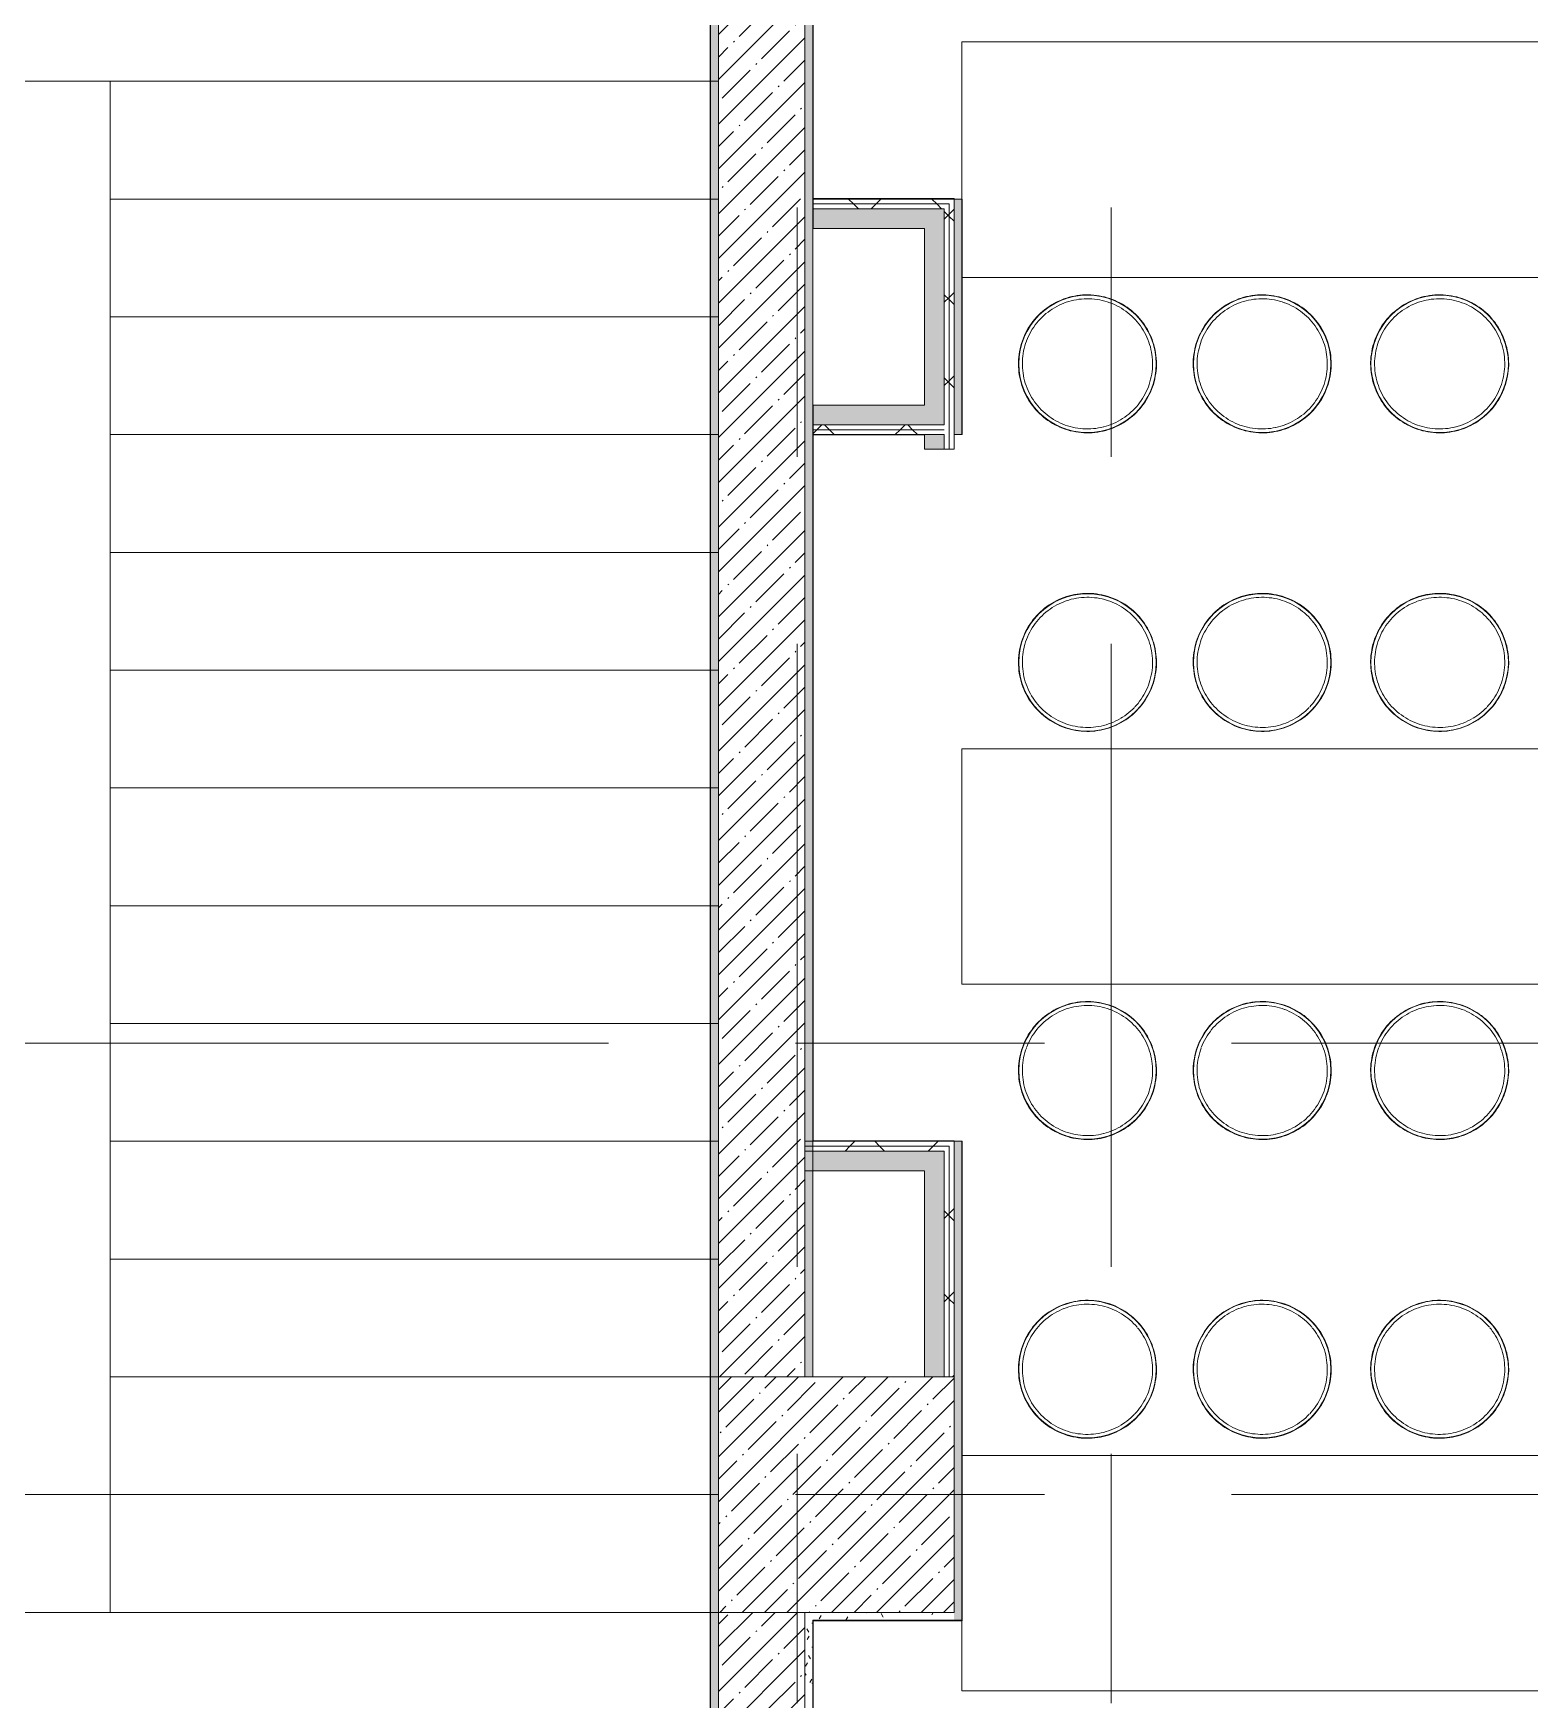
# Model space of a CAD drawing. Header units: millimetres. Extents: x 35881 to 234190, y -8553 to 29063.
# Drawn here: x 40415 to 44226, y 16478 to 20722 of the extents above; entities that cross this region are included whole.
import ezdxf

# ---------------------------------------------------------------- set-up
doc = ezdxf.new("R2010")
doc.units = ezdxf.units.MM
doc.linetypes.add('Осевая', pattern=[3175, 635, -476.25, 1587.5, -476.25])
for name, color, linetype, lineweight in [('A-WALL', 7, 'Continuous', 9), ('I-WALL', 7, 'Continuous', 9), ('S-COLS', 7, 'Continuous', 9), ('S-STRS-MBND', 7, 'Continuous', 9), ('Оси-2', 7, 'Осевая', 9)]:
    doc.layers.add(name, color=color, linetype=linetype, lineweight=lineweight)
for name, color, linetype, lineweight, true_color in [('A-WALL-1', 7, 'Continuous', 9, 0x3c3c3c), ('A-WALL-FNSH-1', 7, 'Continuous', 9, 0x3c3c3c), ('I-FURN-1', 7, 'Continuous', 9, 0xf0f0f0)]:
    doc.layers.add(name, color=color, linetype=linetype, lineweight=lineweight, true_color=true_color)
pattern_1 = [(45, (0, 0), (-57.02463, 57.02463), []), (45, (57.025, 0), (-57.02463, 57.02463), [100.806, -20.161, 3.353, -16.808])]
pattern_2 = [(0, (0, 0), (121.92, 30.48), [10.058, -81.382, 10.058, -81.382, -487.68]), (0, (0, 0), (121.92, 30.48), [-182.88, 10.058, -172.822, 10.058, -81.382, -213.36]), (0, (0, 0), (121.92, 30.48), [-457.2, 10.058, -50.902, 10.058, -142.342]), (120, (45.72, 15.24), (-87.356454, 90.345817), [10.058, -81.382, 10.058, -81.382, -487.68]), (120, (45.72, 15.24), (-87.356454, 90.345817), [-182.88, 10.058, -172.822, 10.058, -81.382, -213.36]), (120, (45.72, 15.24), (-87.356454, 90.345817), [-457.2, 10.058, -50.902, 10.058, -142.342]), (240, (60.96, 76.2), (-34.563546, -120.825817), [10.058, -81.382, 10.058, -81.382, -487.68]), (240, (60.96, 76.2), (-34.563546, -120.825817), [-182.88, 10.058, -172.822, 10.058, -81.382, -213.36]), (240, (60.96, 76.2), (-34.563546, -120.825817), [-457.2, 10.058, -50.902, 10.058, -142.342])]
pattern_3 = [(45, (0, 0), (-106.066, 106.066), []), (135, (0, 0), (-106.066, -106.066), [])]

# ---------------------------------------------------------------- blocks, each defined once
blk = doc.blocks.new('BSC_Колонна _Прямоугольная - 600х600-V19-План размещения напольных электротехнических лючков и розеток 1 этажа в осях 12-23')
at = {"layer": 'S-COLS'}
h = blk.add_hatch(dxfattribs=at)
h.set_pattern_fill('FP_29', color=256, style=0, pattern_type=2)
h.set_pattern_definition([(45, (-42460, -17000), (-57.02463, 57.02463), []), (45, (-42402.975, -17000), (-57.02463, 57.02463), [100.806, -20.161, 3.353, -16.808])])
h.paths.add_polyline_path([(-300, -300), (300, -300), (300, 300), (-300, 300), (-300, 270.1)])
for p, q in [((300, 300), (-300, 300)), ((-300, 300), (-300, -300)), ((300, -300), (300, 300)), ((-300, -300), (300, -300))]:
    blk.add_line(p, q, dxfattribs=at)
blk = doc.blocks.new('Стол базовый прямоугольный - 1_216п-V100-План размещения напольных электротехнических лючков и розеток 1 этажа в осях 12-23')
at = {"layer": 'I-FURN-1'}
for p, q in [((750, 300), (-750, 300)), ((-750, 300), (-750, -300)), ((750, 119.9), (750, 300)), ((-750, -300), (749.8, -300))]:
    blk.add_line(p, q, dxfattribs=at)
blk = doc.blocks.new('Стол базовый прямоугольный - 1_216п-25420479-План размещения напольных электротехнических лючков и розеток 1 этажа в осях 12-23')
at = {"layer": 'I-FURN-1'}
for p, q in [((750, 300), (-750, 300)), ((-750, 300), (-750, -300)), ((750, -300), (750, 300)), ((-750, -300), (750, -300))]:
    blk.add_line(p, q, dxfattribs=at)
blk = doc.blocks.new('Стол базовый прямоугольный - 1_216п-V101-План размещения напольных электротехнических лючков и розеток 1 этажа в осях 12-23')
at = {"layer": 'I-FURN-1'}
for p, q in [((749.8, 300), (-750, 300)), ((-750, 300), (-750, -300)), ((750, -300), (750, 100)), ((-750, -300), (750, -300))]:
    blk.add_line(p, q, dxfattribs=at)
blk = doc.blocks.new('Stool _3_ - Aluminium Stool-25468964-План размещения напольных электротехнических лючков и розеток 1 этажа в осях 12-23')
at = {"layer": 'I-FURN-1'}
blk.add_line((-1.2, 165.8), (3.8, 165.7), dxfattribs=at)
at = {"layer": 'I-FURN-1', "flags": 128}
for points in [[(175.8, 0), (175.7, 7), (175.2, 14), (174.5, 21), (173.6, 28), (172.3, 34.9), (170.8, 41.8), (169, 48.6), (166.9, 55.3), (164.5, 61.9), (161.9, 68.5), (159.1, 74.9), (155.9, 81.2), (152.6, 87.4), (148.9, 93.4), (145.1, 99.3), (141, 105), (136.7, 110.5), (132.2, 115.9), (127.4, 121.1), (122.5, 126.1), (117.3, 130.9), (112, 135.5), (106.5, 139.9), (100.8, 144), (95, 147.9), (89, 151.6), (82.9, 155), (76.6, 158.2), (70.2, 161.2), (63.7, 163.9), (57.1, 166.3), (50.4, 168.4), (43.6, 170.3), (36.8, 171.9), (29.9, 173.2), (22.9, 174.3), (15.9, 175.1), (8.9, 175.6), (1.9, 175.8), (-5.1, 175.7), (-12.2, 175.4), (-19.2, 174.8), (-26.1, 173.8), (-33.1, 172.7), (-39.9, 171.2), (-46.8, 169.5), (-53.5, 167.5), (-60.1, 165.2), (-66.7, 162.6), (-73.2, 159.9), (-79.5, 156.8), (-85.7, 153.5), (-91.8, 149.9), (-97.7, 146.2), (-103.5, 142.1), (-109.1, 137.9), (-114.5, 133.4), (-119.7, 128.7), (-124.8, 123.8), (-129.6, 118.7), (-134.3, 113.5), (-138.7, 108), (-142.9, 102.4), (-146.9, 96.6), (-150.6, 90.6), (-154.1, 84.5), (-157.4, 78.3), (-160.4, 71.9), (-163.2, 65.5), (-165.6, 58.9), (-167.9, 52.2), (-169.8, 45.5), (-171.5, 38.6), (-172.9, 31.7), (-174, 24.8), (-174.9, 17.8), (-175.5, 10.8), (-175.8, 3.8), (-175.8, 0)], [(-162.3, 33.7), (-161, 39.4), (-159.3, 45.8), (-157.4, 52.2), (-155.2, 58.4), (-152.7, 64.6), (-150, 70.6), (-147.1, 76.6), (-143.9, 82.4), (-140.5, 88.1), (-136.8, 93.6), (-133, 99), (-128.9, 104.3), (-124.6, 109.3), (-120.2, 114.2), (-115.5, 118.9), (-110.7, 123.5), (-105.9, 127.5)], [(-105.6, 127.8), (-100.4, 131.9), (-95.1, 135.8), (-89.6, 139.5), (-83.9, 143), (-78.1, 146.2), (-72.2, 149.2), (-66.2, 152), (-60.1, 154.5)], [(-59.6, 154.7), (-53.9, 156.8), (-47.5, 158.8), (-41.1, 160.6), (-34.7, 162.1), (-28.2, 163.4), (-21.6, 164.4), (-15, 165.1), (-8.4, 165.6), (-1.8, 165.8)], [(4.8, 165.7), (11.5, 165.4), (18.1, 164.8), (24.6, 164), (31.2, 162.8), (37.7, 161.5), (44.1, 159.8), (50.5, 157.9), (56.7, 155.8), (62.9, 153.4), (69, 150.8)], [(69.3, 150.6), (75, 147.9), (80.8, 144.8), (86.5, 141.4), (92.1, 137.8), (97.6, 134), (102.9, 130), (108, 125.8), (112.9, 121.4), (117.7, 116.8), (122.3, 112), (126.6, 107)], [(127.5, 106), (130.8, 101.9), (134.8, 96.5), (138.5, 91.1), (142.1, 85.5), (145.4, 79.7), (148.4, 73.8), (151.3, 67.8), (153.9, 61.7), (156.2, 55.5), (158.3, 49.2), (160.2, 42.9), (161.7, 36.4), (163.1, 29.9), (164.1, 23.4), (164.9, 16.8), (165.5, 10.2), (165.8, 3.6), (165.8, 0)], [(-175.8, 0), (-175.7, -7), (-175.2, -14), (-174.5, -21), (-173.6, -28), (-172.3, -34.9), (-170.8, -41.8), (-169, -48.6), (-166.9, -55.3), (-164.5, -61.9), (-161.9, -68.5), (-159.1, -74.9), (-155.9, -81.2), (-152.6, -87.4), (-148.9, -93.4), (-145.1, -99.3), (-141, -105), (-136.7, -110.5), (-132.2, -115.9), (-127.4, -121.1), (-122.5, -126.1), (-117.3, -130.9), (-112, -135.5), (-106.5, -139.9), (-100.8, -144), (-95, -147.9), (-89, -151.6), (-82.9, -155), (-76.6, -158.2), (-70.2, -161.2), (-63.7, -163.9), (-57.1, -166.3), (-50.4, -168.4), (-43.6, -170.3), (-36.8, -171.9), (-29.9, -173.2), (-22.9, -174.3), (-15.9, -175.1), (-8.9, -175.6), (-1.9, -175.8), (5.1, -175.7), (12.2, -175.4), (19.2, -174.8), (26.1, -173.8), (33.1, -172.7), (39.9, -171.2), (46.8, -169.5), (53.5, -167.5), (60.1, -165.2), (66.7, -162.6), (73.2, -159.9), (79.5, -156.8), (85.7, -153.5), (91.8, -149.9), (97.7, -146.2), (103.5, -142.1), (109.1, -137.9), (114.5, -133.4), (119.7, -128.7), (124.8, -123.8), (129.6, -118.7), (134.3, -113.5), (138.7, -108), (142.9, -102.4), (146.9, -96.6), (150.6, -90.6), (154.1, -84.5), (157.4, -78.3), (160.4, -71.9), (163.2, -65.5), (165.6, -58.9), (167.9, -52.2), (169.8, -45.5), (171.5, -38.6), (172.9, -31.7), (174, -24.8), (174.9, -17.8), (175.5, -10.8), (175.8, -3.8), (175.8, 0)], [(-165.8, 0), (-165.7, 6.6), (-165.3, 13.2), (-164.6, 19.8), (-163.7, 26.4), (-162.5, 32.9)], [(-44.1, -159.8), (-50.5, -157.9), (-56.7, -155.8), (-62.9, -153.4), (-69, -150.8), (-75, -147.9), (-80.8, -144.8), (-86.5, -141.4), (-92.1, -137.8), (-97.6, -134), (-102.9, -130), (-108, -125.8), (-112.9, -121.4), (-117.7, -116.8), (-122.3, -112), (-126.6, -107), (-130.8, -101.9), (-134.8, -96.5), (-138.5, -91.1), (-142.1, -85.5), (-145.4, -79.7), (-148.4, -73.8), (-151.3, -67.8), (-153.9, -61.7), (-156.2, -55.5), (-158.3, -49.2), (-160.2, -42.9), (-161.7, -36.4), (-163.1, -29.9), (-164.1, -23.4), (-164.9, -16.8), (-165.5, -10.2), (-165.8, -3.6), (-165.8, 0)], [(165.8, 0), (165.7, -6.6), (165.3, -13.2), (164.6, -19.8), (163.7, -26.4), (162.5, -32.9), (161, -39.4), (159.3, -45.8), (157.4, -52.2), (155.2, -58.4), (152.7, -64.6), (150, -70.6), (147.1, -76.6), (143.9, -82.4), (140.5, -88.1), (136.8, -93.6), (133, -99), (128.9, -104.3), (124.6, -109.3), (121, -113.4)], [(119.9, -114.5), (115.5, -118.9), (110.7, -123.5), (105.6, -127.8), (100.4, -131.9), (95.1, -135.8), (89.6, -139.5), (85, -142.3)], [(83.9, -143), (78.1, -146.2), (72.2, -149.2), (66.2, -152), (60.1, -154.5), (53.9, -156.8), (47.5, -158.8), (41.1, -160.6), (34.7, -162.1), (28.2, -163.4), (21.6, -164.4), (15, -165.1), (8.4, -165.6), (1.8, -165.8), (-4.8, -165.7), (-11.5, -165.4), (-18.1, -164.8), (-24.6, -164), (-31.2, -162.8), (-37.7, -161.5), (-44.1, -159.8)]]:
    blk.add_lwpolyline(points, dxfattribs=at)
at = {"layer": 'I-FURN-1'}
for start, end in [(360, 180), (0, 180), (180, 0), (180, 360)]:
    blk.add_arc((0, 0), 175, start, end, dxfattribs=at)
blk = doc.blocks.new('Stool _3_ - Aluminium Stool-V143-План размещения напольных электротехнических лючков и розеток 1 этажа в осях 12-23')
at = {"layer": 'I-FURN-1'}
blk.add_line((-1.2, 165.8), (3.8, 165.7), dxfattribs=at)
at = {"layer": 'I-FURN-1', "flags": 128}
for points in [[(175.8, 0), (175.7, 7), (175.2, 14), (174.5, 21), (173.6, 28), (172.3, 34.9), (170.8, 41.8), (169, 48.6), (166.9, 55.3), (164.5, 61.9), (161.9, 68.5), (159.1, 74.9), (155.9, 81.2), (152.6, 87.4), (148.9, 93.4), (145.1, 99.3), (141, 105), (136.7, 110.5), (132.2, 115.9), (127.4, 121.1), (122.5, 126.1), (117.3, 130.9), (112, 135.5), (106.5, 139.9), (100.8, 144), (95, 147.9), (89, 151.6), (82.9, 155), (76.6, 158.2), (70.2, 161.2), (63.7, 163.9), (57.1, 166.3), (50.4, 168.4), (43.6, 170.3), (36.8, 171.9), (29.9, 173.2), (22.9, 174.3), (15.9, 175.1), (8.9, 175.6), (1.9, 175.8), (-5.1, 175.7), (-12.2, 175.4), (-19.2, 174.8), (-26.1, 173.8), (-33.1, 172.7), (-39.9, 171.2), (-46.8, 169.5), (-53.5, 167.5), (-60.1, 165.2), (-66.7, 162.6), (-73.2, 159.9), (-79.5, 156.8), (-85.7, 153.5), (-91.8, 149.9), (-97.7, 146.2), (-103.5, 142.1), (-109.1, 137.9), (-114.5, 133.4), (-119.7, 128.7), (-124.8, 123.8), (-129.6, 118.7), (-134.3, 113.5), (-138.7, 108), (-142.9, 102.4), (-146.9, 96.6), (-150.6, 90.6), (-154.1, 84.5), (-157.4, 78.3), (-160.4, 71.9), (-163.2, 65.5), (-165.6, 58.9), (-167.9, 52.2), (-169.8, 45.5), (-171.5, 38.6), (-172.9, 31.7), (-174, 24.8), (-174.9, 17.8), (-175.5, 10.8), (-175.8, 3.8), (-175.8, 0)], [(-162.3, 33.7), (-161, 39.4), (-159.3, 45.8), (-157.4, 52.2), (-155.2, 58.4), (-152.7, 64.6), (-150, 70.6), (-147.1, 76.6), (-143.9, 82.4), (-140.5, 88.1), (-136.8, 93.6), (-133, 99), (-128.9, 104.3), (-124.6, 109.3), (-120.2, 114.2), (-115.5, 118.9), (-110.7, 123.5), (-105.9, 127.5)], [(-105.6, 127.8), (-100.4, 131.9), (-95.1, 135.8), (-89.6, 139.5), (-83.9, 143), (-78.1, 146.2), (-72.2, 149.2), (-66.2, 152), (-60.1, 154.5)], [(-59.6, 154.7), (-53.9, 156.8), (-47.5, 158.8), (-41.1, 160.6), (-34.7, 162.1), (-28.2, 163.4), (-21.6, 164.4), (-15, 165.1), (-8.4, 165.6), (-1.8, 165.8)], [(4.8, 165.7), (11.5, 165.4), (18.1, 164.8), (24.6, 164), (31.2, 162.8), (37.7, 161.5), (44.1, 159.8), (50.5, 157.9), (56.7, 155.8), (62.9, 153.4), (69, 150.8)], [(69.3, 150.6), (75, 147.9), (80.8, 144.8), (86.5, 141.4), (92.1, 137.8), (97.6, 134), (102.9, 130), (108, 125.8), (112.9, 121.4), (117.7, 116.8), (122.3, 112), (126.6, 107)], [(127.5, 106), (130.8, 101.9), (134.8, 96.5), (138.5, 91.1), (142.1, 85.5), (145.4, 79.7), (148.4, 73.8), (151.3, 67.8), (153.9, 61.7), (156.2, 55.5), (158.3, 49.2), (160.2, 42.9), (161.7, 36.4), (163.1, 29.9), (164.1, 23.4), (164.9, 16.8), (165.5, 10.2), (165.8, 3.6), (165.8, 0)], [(-175.8, 0), (-175.7, -7), (-175.2, -14), (-174.5, -21), (-173.6, -28), (-172.3, -34.9), (-170.8, -41.8), (-169, -48.6), (-166.9, -55.3), (-164.5, -61.9), (-161.9, -68.5), (-159.1, -74.9), (-155.9, -81.2), (-152.6, -87.4), (-148.9, -93.4), (-145.1, -99.3), (-141, -105), (-136.7, -110.5), (-132.2, -115.9), (-127.4, -121.1), (-122.5, -126.1), (-117.3, -130.9), (-112, -135.5), (-106.5, -139.9), (-100.8, -144), (-95, -147.9), (-89, -151.6), (-82.9, -155), (-76.6, -158.2), (-70.2, -161.2), (-63.7, -163.9), (-57.1, -166.3), (-50.4, -168.4), (-43.6, -170.3), (-36.8, -171.9), (-29.9, -173.2), (-22.9, -174.3), (-15.9, -175.1), (-8.9, -175.6), (-1.9, -175.8), (5.1, -175.7), (12.2, -175.4), (19.2, -174.8), (26.1, -173.8), (33.1, -172.7), (39.9, -171.2), (46.8, -169.5), (53.5, -167.5), (60.1, -165.2), (66.7, -162.6), (73.2, -159.9), (79.5, -156.8), (85.7, -153.5), (91.8, -149.9), (97.7, -146.2), (103.5, -142.1), (109.1, -137.9), (114.5, -133.4), (119.7, -128.7), (124.8, -123.8), (129.6, -118.7), (134.3, -113.5), (138.7, -108), (142.9, -102.4), (146.9, -96.6), (150.6, -90.6), (154.1, -84.5), (157.4, -78.3), (160.4, -71.9), (163.2, -65.5), (165.6, -58.9), (167.9, -52.2), (169.8, -45.5), (171.5, -38.6), (172.9, -31.7), (174, -24.8), (174.9, -17.8), (175.5, -10.8), (175.8, -3.8), (175.8, 0)], [(-165.8, 0), (-165.7, 6.6), (-165.3, 13.2), (-164.6, 19.8), (-163.7, 26.4), (-162.5, 32.9)], [(-44.1, -159.8), (-50.5, -157.9), (-56.7, -155.8), (-62.9, -153.4), (-69, -150.8), (-75, -147.9), (-80.8, -144.8), (-86.5, -141.4), (-92.1, -137.8), (-97.6, -134), (-102.9, -130), (-108, -125.8), (-112.9, -121.4), (-117.7, -116.8), (-122.3, -112), (-126.6, -107), (-130.8, -101.9), (-134.8, -96.5), (-138.5, -91.1), (-142.1, -85.5), (-145.4, -79.7), (-148.4, -73.8), (-151.3, -67.8), (-153.9, -61.7), (-156.2, -55.5), (-158.3, -49.2), (-160.2, -42.9), (-161.7, -36.4), (-163.1, -29.9), (-164.1, -23.4), (-164.9, -16.8), (-165.5, -10.2), (-165.8, -3.6), (-165.8, 0)], [(165.8, 0), (165.7, -6.6), (165.3, -13.2), (164.6, -19.8), (163.7, -26.4), (162.5, -32.9), (161, -39.4), (159.3, -45.8), (157.4, -52.2), (155.2, -58.4), (152.7, -64.6), (150, -70.6), (147.1, -76.6), (143.9, -82.4), (140.5, -88.1), (136.8, -93.6), (133, -99), (128.9, -104.3), (124.6, -109.3), (121, -113.4)], [(119.9, -114.5), (115.5, -118.9), (110.7, -123.5), (105.6, -127.8), (100.4, -131.9), (95.1, -135.8), (89.6, -139.5), (85, -142.3)], [(84, -143), (83.9, -143), (78.1, -146.2), (72.2, -149.2), (66.2, -152), (60.1, -154.5), (53.9, -156.8), (47.5, -158.8), (41.1, -160.6), (34.7, -162.1), (28.2, -163.4), (21.6, -164.4), (15, -165.1), (8.4, -165.6), (1.8, -165.8), (-4.8, -165.7), (-11.5, -165.4), (-18.1, -164.8), (-24.6, -164), (-31.2, -162.8), (-37.7, -161.5), (-44.1, -159.8)]]:
    blk.add_lwpolyline(points, dxfattribs=at)
at = {"layer": 'I-FURN-1'}
for start, end in [(360, 180), (0, 180), (180, 0), (180, 360)]:
    blk.add_arc((0, 0), 175, start, end, dxfattribs=at)
blk = doc.blocks.new('Stool _3_ - Aluminium Stool-25469124-План размещения напольных электротехнических лючков и розеток 1 этажа в осях 12-23')
at = {"layer": 'I-FURN-1'}
blk.add_line((41.1, -160.6), (34.7, -162.1), dxfattribs=at)
at = {"layer": 'I-FURN-1', "flags": 128}
for points in [[(175.8, 0), (175.7, 7), (175.2, 14), (174.5, 21), (173.6, 28), (172.3, 34.9), (170.8, 41.8), (169, 48.6), (166.9, 55.3), (164.5, 61.9), (161.9, 68.5), (159.1, 74.9), (155.9, 81.2), (152.6, 87.4), (148.9, 93.4), (145.1, 99.3), (141, 105), (136.7, 110.5), (132.2, 115.9), (127.4, 121.1), (122.5, 126.1), (117.3, 130.9), (112, 135.5), (106.5, 139.9), (100.8, 144), (95, 147.9), (89, 151.6), (82.9, 155), (76.6, 158.2), (70.2, 161.2), (63.7, 163.9), (57.1, 166.3), (50.4, 168.4), (43.6, 170.3), (36.8, 171.9), (29.9, 173.2), (22.9, 174.3), (15.9, 175.1), (8.9, 175.6), (1.9, 175.8), (-5.1, 175.7), (-12.2, 175.4), (-19.2, 174.8), (-26.1, 173.8), (-33.1, 172.7), (-39.9, 171.2), (-46.8, 169.5), (-53.5, 167.5), (-60.1, 165.2), (-66.7, 162.6), (-73.2, 159.9), (-79.5, 156.8), (-85.7, 153.5), (-91.8, 149.9), (-97.7, 146.2), (-103.5, 142.1), (-109.1, 137.9), (-114.5, 133.4), (-119.7, 128.7), (-124.8, 123.8), (-129.6, 118.7), (-134.3, 113.5), (-138.7, 108), (-142.9, 102.4), (-146.9, 96.6), (-150.6, 90.6), (-154.1, 84.5), (-157.4, 78.3), (-160.4, 71.9), (-163.2, 65.5), (-165.6, 58.9), (-167.9, 52.2), (-169.8, 45.5), (-171.5, 38.6), (-172.9, 31.7), (-174, 24.8), (-174.9, 17.8), (-175.5, 10.8), (-175.8, 3.8), (-175.8, 0)], [(-155.2, 58.4), (-152.7, 64.6), (-150, 70.6), (-147.1, 76.6), (-143.9, 82.4), (-140.5, 88.1), (-136.8, 93.6), (-133, 99), (-128.9, 104.3), (-124.6, 109.3), (-120.2, 114.2), (-115.5, 118.9), (-110.7, 123.5), (-105.6, 127.8), (-100.4, 131.9), (-95.1, 135.8), (-89.6, 139.5), (-83.9, 143)], [(-83.9, 143), (-78.1, 146.2), (-72.2, 149.2), (-66.2, 152), (-60.1, 154.5), (-53.9, 156.8), (-47.5, 158.8), (-41.1, 160.6), (-34.7, 162.1), (-28.2, 163.4), (-21.6, 164.4), (-15.3, 165.1)], [(-15, 165.1), (-8.4, 165.6), (-1.8, 165.8), (4.8, 165.7), (11.5, 165.4), (18.1, 164.8), (24.6, 164), (31.2, 162.8), (37.7, 161.5), (44.1, 159.8), (50.5, 157.9), (56.7, 155.8)], [(57.5, 155.5), (62.9, 153.4), (69, 150.8), (75, 147.9), (80.8, 144.8), (86.5, 141.4), (92.1, 137.8), (97.6, 134)], [(97.6, 134), (102.9, 130), (108, 125.8), (112.9, 121.4), (117.7, 116.8), (122.3, 112), (126.6, 107), (130.8, 101.9), (134.8, 96.5), (138.5, 91.1), (142.1, 85.5), (145.4, 79.7), (148.4, 73.8), (151.3, 67.8), (153.9, 61.7), (156.2, 55.5), (158.3, 49.2), (160.2, 42.9), (161.7, 36.4), (163.1, 29.9), (164.1, 23.4), (164.8, 17.6)], [(-165.8, 0), (-165.7, 6.6), (-165.3, 13.2), (-164.6, 19.8), (-163.7, 26.4), (-162.5, 32.9), (-161, 39.4), (-159.3, 45.8), (-157.4, 52.2), (-155.5, 57.4)], [(-175.8, 0), (-175.7, -7), (-175.2, -14), (-174.5, -21), (-173.6, -28), (-172.3, -34.9), (-170.8, -41.8), (-169, -48.6), (-166.9, -55.3), (-164.5, -61.9), (-161.9, -68.5), (-159.1, -74.9), (-155.9, -81.2), (-152.6, -87.4), (-148.9, -93.4), (-145.1, -99.3), (-141, -105), (-136.7, -110.5), (-132.2, -115.9), (-127.4, -121.1), (-122.5, -126.1), (-117.3, -130.9), (-112, -135.5), (-106.5, -139.9), (-100.8, -144), (-95, -147.9), (-89, -151.6), (-82.9, -155), (-76.6, -158.2), (-70.2, -161.2), (-63.7, -163.9), (-57.1, -166.3), (-50.4, -168.4), (-43.6, -170.3), (-36.8, -171.9), (-29.9, -173.2), (-22.9, -174.3), (-15.9, -175.1), (-8.9, -175.6), (-1.9, -175.8), (5.1, -175.7), (12.2, -175.4), (19.2, -174.8), (26.1, -173.8), (33.1, -172.7), (39.9, -171.2), (46.8, -169.5), (53.5, -167.5), (60.1, -165.2), (66.7, -162.6), (73.2, -159.9), (79.5, -156.8), (85.7, -153.5), (91.8, -149.9), (97.7, -146.2), (103.5, -142.1), (109.1, -137.9), (114.5, -133.4), (119.7, -128.7), (124.8, -123.8), (129.6, -118.7), (134.3, -113.5), (138.7, -108), (142.9, -102.4), (146.9, -96.6), (150.6, -90.6), (154.1, -84.5), (157.4, -78.3), (160.4, -71.9), (163.2, -65.5), (165.6, -58.9), (167.9, -52.2), (169.8, -45.5), (171.5, -38.6), (172.9, -31.7), (174, -24.8), (174.9, -17.8), (175.5, -10.8), (175.8, -3.8), (175.8, 0)], [(-163.1, -29.9), (-164.1, -23.4), (-164.9, -16.8), (-165.5, -10.2), (-165.8, -3.6), (-165.8, 0)], [(165.8, 0), (165.7, -6.6), (165.3, -13.2), (164.6, -19.8), (163.7, -26.4), (162.5, -32.9), (161, -39.4), (159.3, -45.8), (157.4, -52.2), (155.2, -58.4), (152.7, -64.6), (150, -70.6), (147.1, -76.6), (143.9, -82.4), (140.5, -88.1), (136.8, -93.6), (133, -99), (128.9, -104.3), (124.6, -109.3), (120.2, -114.2), (115.5, -118.9), (110.7, -123.5), (105.6, -127.8), (100.4, -131.9), (95.1, -135.8), (89.6, -139.5), (83.9, -143), (78.1, -146.2), (72.2, -149.2), (66.2, -152), (60.1, -154.5)], [(164.9, 16.8), (165.5, 10.2), (165.8, 3.6), (165.8, 0)], [(33.7, -162.3), (28.2, -163.4), (21.6, -164.4), (15, -165.1), (8.4, -165.6), (1.8, -165.8), (-4.8, -165.7), (-11.5, -165.4), (-18.1, -164.8), (-24.6, -164), (-31.2, -162.8), (-37.7, -161.5), (-44.1, -159.8), (-50.5, -157.9), (-56.7, -155.8), (-62.9, -153.4), (-69, -150.8), (-75, -147.9), (-80.8, -144.8), (-86.5, -141.4), (-92.1, -137.8), (-97.6, -134), (-102.9, -130), (-108, -125.8), (-112.9, -121.4), (-117.7, -116.8), (-122.3, -112), (-126.6, -107), (-130.8, -101.9), (-134.8, -96.5), (-138.5, -91.1), (-142.1, -85.5), (-145.4, -79.7), (-148.4, -73.8), (-151.3, -67.8), (-153.9, -61.7), (-156.2, -55.5), (-158.3, -49.2), (-160.2, -42.9), (-161.7, -36.4), (-162.9, -30.6)], [(59.6, -154.7), (53.9, -156.8), (47.5, -158.8), (41.7, -160.4)]]:
    blk.add_lwpolyline(points, dxfattribs=at)
at = {"layer": 'I-FURN-1'}
for start, end in [(0, 180), (360, 180), (180, 0), (180, 360)]:
    blk.add_arc((0, 0), 175, start, end, dxfattribs=at)

msp = doc.modelspace()

# ---------------------------------------------------------------- hatches: boundary and pattern name
at = {"layer": 'I-WALL'}
h = msp.add_hatch(dxfattribs=at)
h.set_pattern_fill('FP_58', color=256, style=0, pattern_type=2)
h.set_pattern_definition(pattern_2)
h.paths.add_polyline_path([(42140, 15220), (42160, 15220), (42160, 23400), (42140, 23400), (42140, 17270.1)])
h = msp.add_hatch(dxfattribs=at)
h.set_pattern_fill('FP_58', color=256, style=0, pattern_type=2)
h.set_pattern_definition(pattern_2)
h.paths.add_polyline_path([(42780, 16680), (42780, 17900), (42760, 17900), (42760, 16680)])
h.paths.add_polyline_path([(42780, 19700), (42780, 20300), (42760, 20300), (42760, 19700)])
h.paths.add_polyline_path([(42780, 22100), (42780, 23300), (42760, 23300), (42760, 22100)])
h = msp.add_hatch(dxfattribs=at)
h.set_pattern_fill('FP_1', color=256, style=0, pattern_type=2)
h.set_pattern_definition(pattern_1)
h.paths.add_polyline_path([(42160, 17300), (42380, 17300), (42380, 22700), (42160, 22700), (42160, 19705.9)])
h = msp.add_hatch(dxfattribs=at)
h.set_pattern_fill('FP_58', color=256, style=0, pattern_type=2)
h.set_pattern_definition(pattern_2)
h.paths.add_polyline_path([(42380, 17300), (42400, 17300), (42400, 22700), (42380, 22700), (42380, 17825)])
h = msp.add_hatch(dxfattribs=at)
h.set_pattern_fill('FP_60', color=256, style=0, pattern_type=2)
h.set_pattern_definition(pattern_3)
h.paths.add_polyline_path([(42685, 20287.5), (42747.5, 20287.5), (42747.5, 20300), (42401, 20300), (42401, 20287.5), (42626.2, 20287.5)])
h = msp.add_hatch(dxfattribs=at)
h.set_pattern_fill('FP_60', color=256, style=0, pattern_type=2)
h.set_pattern_definition(pattern_3)
h.paths.add_polyline_path([(42735, 20275), (42735, 20287.5), (42401, 20287.5), (42401, 20275), (42685, 20275)])
h = msp.add_hatch(dxfattribs=at)
h.set_pattern_fill('FP_60', color=256, style=0, pattern_type=2)
h.set_pattern_definition(pattern_3)
h.paths.add_polyline_path([(42735, 19662.5), (42747.5, 19662.5), (42747.5, 20287.5), (42735, 20287.5), (42735, 19700)])
h = msp.add_hatch(dxfattribs=at)
h.set_pattern_fill('FP_60', color=256, style=0, pattern_type=2)
h.set_pattern_definition(pattern_3)
h.paths.add_polyline_path([(42747.5, 19662.5), (42760, 19662.5), (42760, 20300), (42747.5, 20300), (42747.5, 19705.9)])
for points in [[(42401, 20225), (42685, 20225), (42685, 20275), (42401, 20275)], [(42401, 19725), (42685, 19725), (42685, 19775), (42401, 19775)], [(42380, 17825), (42685, 17825), (42685, 17875), (42380, 17875)], [(42685, 17300), (42735, 17300), (42735, 17875), (42685, 17875), (42685, 17574.6)]]:
    msp.add_hatch(color=256, dxfattribs=at).paths.add_polyline_path(points)
h = msp.add_hatch(color=256, dxfattribs=at)
h.paths.add_polyline_path([(42685, 19662.5), (42735, 19662.5), (42735, 19700), (42685, 19699)])
h.paths.add_polyline_path([(42685, 19725), (42735, 19725), (42735, 20275), (42685, 20275), (42685, 19775)])
h = msp.add_hatch(dxfattribs=at)
h.set_pattern_fill('FP_60', color=256, style=0, pattern_type=2)
h.set_pattern_definition(pattern_3)
h.paths.add_polyline_path([(42401, 19712.5), (42735, 19712.5), (42735, 19725), (42401, 19725)])
h = msp.add_hatch(dxfattribs=at)
h.set_pattern_fill('FP_60', color=256, style=0, pattern_type=2)
h.set_pattern_definition(pattern_3)
h.paths.add_polyline_path([(42626.2, 19700), (42735, 19700), (42735, 19712.5), (42401, 19712.5), (42401, 19700)])
h = msp.add_hatch(dxfattribs=at)
h.set_pattern_fill('FP_60', color=256, style=0, pattern_type=2)
h.set_pattern_definition(pattern_3)
h.paths.add_polyline_path([(42747.5, 17887.5), (42747.5, 17900), (42380, 17900), (42380, 17887.5), (42735, 17887.5)])
h = msp.add_hatch(dxfattribs=at)
h.set_pattern_fill('FP_60', color=256, style=0, pattern_type=2)
h.set_pattern_definition(pattern_3)
h.paths.add_polyline_path([(42685, 17875), (42735, 17875), (42735, 17887.5), (42380, 17887.5), (42380, 17875), (42626.2, 17875)])
h = msp.add_hatch(dxfattribs=at)
h.set_pattern_fill('FP_60', color=256, style=0, pattern_type=2)
h.set_pattern_definition(pattern_3)
h.paths.add_polyline_path([(42735, 17300), (42747.5, 17300), (42747.5, 17887.5), (42735, 17887.5), (42735, 17574.6)])
h = msp.add_hatch(dxfattribs=at)
h.set_pattern_fill('FP_60', color=256, style=0, pattern_type=2)
h.set_pattern_definition(pattern_3)
h.paths.add_polyline_path([(42747.5, 17300), (42760, 17300), (42760, 17900), (42747.5, 17900), (42747.5, 17574.6)])
h = msp.add_hatch(dxfattribs=at)
h.set_pattern_fill('FP_1', color=256, style=0, pattern_type=2)
h.set_pattern_definition(pattern_1)
h.paths.add_polyline_path([(42380, 15200), (42380, 16700), (42160, 16700), (42160, 15200)])
h = msp.add_hatch(dxfattribs=at)
h.set_pattern_fill('FP_58', color=256, style=0, pattern_type=2)
h.set_pattern_definition(pattern_2)
h.paths.add_polyline_path([(42401, 16680), (42760, 16680), (42760, 16700), (42380, 16700), (42380, 16680), (42400, 16680)])
h = msp.add_hatch(dxfattribs=at)
h.set_pattern_fill('FP_58', color=256, style=0, pattern_type=2)
h.set_pattern_definition(pattern_2)
h.paths.add_polyline_path([(42380, 15082.5), (42400, 15082.5), (42400, 16680), (42380, 16680)])

# ---------------------------------------------------------------- linework, layer by layer
at = {"layer": 'A-WALL'}
for p, q in [((42140, 15220), (42140, 23380)), ((42747.5, 20287.5), (42401, 20287.5)), ((42747.5, 19662.5), (42747.5, 20287.5)), ((42735, 20275), (42401, 20275)), ((42735, 19725), (42735, 20275)), ((42401, 19725), (42735, 19725)), ((42401, 19712.5), (42735, 19712.5)), ((42735, 19662.5), (42735, 19700)), ((42747.5, 17887.5), (42380, 17887.5)), ((42735, 17875), (42380, 17875)), ((42735, 17300), (42735, 17875)), ((42747.5, 17300), (42747.5, 17887.5)), ((42400, 16680), (42400, 15102.5)), ((42780, 16680), (42400, 16680))]:
    msp.add_line(p, q, dxfattribs=at)
at = {"layer": 'A-WALL-1'}
for p, q in [((42160, 22700), (42160, 17300)), ((42380, 22700), (42380, 17300)), ((42400, 17300), (42400, 22700)), ((42401, 20300), (42401, 20225)), ((42760, 20300), (42760, 19700)), ((42760, 19662.5), (42760, 20300)), ((42780, 20300), (42760, 20300)), ((42780, 19700), (42780, 20300)), ((42401, 20225), (42685, 20225)), ((42685, 20225), (42685, 19775)), ((42685, 19775), (42401, 19775)), ((42401, 19775), (42401, 19699)), ((42685, 19700), (42685, 19662.5)), ((42685, 19700), (42735, 19700)), ((42760, 19700), (42780, 19700)), ((42685, 19662.5), (42760, 19662.5)), ((42780, 17900), (42380, 17900)), ((42760, 17900), (42760, 17300)), ((42760, 17300), (42760, 17900)), ((42780, 16680), (42780, 17900)), ((42380, 17825), (42685, 17825)), ((42685, 17825), (42685, 17300)), ((42160, 16700), (42160, 15200)), ((42380, 16700), (42380, 12300))]:
    msp.add_line(p, q, dxfattribs=at)
at = {"layer": 'A-WALL-FNSH-1'}
for p, q in [((42401, 20300), (42401, 22099)), ((42760, 20301), (42400, 20301)), ((42400, 20300), (42760, 20300)), ((42760, 20300), (42760, 20301)), ((42781, 20300), (42780, 20300)), ((42780, 20300), (42780, 19700)), ((42781, 19700), (42781, 20300)), ((42685, 19700), (42400, 19700)), ((42401, 17900), (42401, 19699)), ((42401, 19699), (42685, 19699)), ((42780, 19700), (42781, 19700)), ((42760, 17901), (42400, 17901)), ((42760, 17900), (42760, 17901)), ((42781, 17900), (42780, 17900)), ((42780, 17900), (42780, 16680)), ((42781, 16679), (42781, 17900)), ((42780, 16680), (42780, 16680)), ((42401, 15108), (42401, 16679)), ((42401, 16679), (42781, 16679))]:
    msp.add_line(p, q, dxfattribs=at)
at = {"layer": 'I-WALL'}
msp.add_line((42139, 15220), (42139, 22965), dxfattribs=at)
at = {"layer": 'S-STRS-MBND'}
for p, q in [((42160, 20600), (42160, 23400)), ((38760, 20600), (40610, 20600)), ((40610, 20600), (42160, 20600)), ((40610, 16700), (40610, 20600)), ((40610, 20600), (42160, 20600)), ((42160, 16700), (42160, 20600)), ((40610, 20300), (42160, 20300)), ((40610, 20300), (42160, 20300)), ((40610, 20000), (42160, 20000)), ((40610, 20000), (42160, 20000)), ((40610, 19700), (42160, 19700)), ((40610, 19700), (42160, 19700)), ((40610, 19400), (42160, 19400)), ((40610, 19400), (42160, 19400)), ((40610, 19100), (42160, 19100)), ((40610, 19100), (42160, 19100)), ((40610, 18800), (42160, 18800)), ((40610, 18800), (42160, 18800)), ((40610, 18500), (42160, 18500)), ((40610, 18500), (42160, 18500)), ((40610, 18200), (42160, 18200)), ((40610, 18200), (42160, 18200)), ((40610, 17900), (42160, 17900)), ((40610, 17900), (42160, 17900)), ((40610, 17600), (42160, 17600)), ((40610, 17600), (42160, 17600)), ((40610, 17300), (42160, 17300)), ((40610, 17300), (42160, 17300)), ((40610, 17000), (42160, 17000)), ((40610, 17000), (42160, 17000)), ((40610, 16700), (40310, 16700)), ((40610, 16700), (42160, 16700)), ((40610, 16700), (42160, 16700)), ((42160, 15200), (42160, 16700))]:
    msp.add_line(p, q, dxfattribs=at)
at = {"layer": 'Оси-2'}
for p, q in [((42360, 593.7), (42360, 24898.1)), ((43160, 593.7), (43160, 24898.1)), ((39180.8, 18150), (82200, 18150)), ((39180.8, 17000), (82200, 17000))]:
    msp.add_line(p, q, dxfattribs=at)

# ---------------------------------------------------------------- block references
at = {"layer": 'I-FURN-1', "rotation": 180}
for name, p in [('Стол базовый прямоугольный - 1_216п-V101-План размещения напольных электротехнических лючков и розеток 1 этажа в осях 12-23', (43529.8, 20400)), ('Стол базовый прямоугольный - 1_216п-25420479-План размещения напольных электротехнических лючков и розеток 1 этажа в осях 12-23', (43529.8, 18600)), ('Стол базовый прямоугольный - 1_216п-V100-План размещения напольных электротехнических лючков и розеток 1 этажа в осях 12-23', (43529.8, 16800.1))]:
    msp.add_blockref(name, p, dxfattribs=at)
at = {"layer": 'I-FURN-1'}
for name, p in [('Stool _3_ - Aluminium Stool-25469124-План размещения напольных электротехнических лючков и розеток 1 этажа в осях 12-23', (43099.8, 19880.2)), ('Stool _3_ - Aluminium Stool-25469124-План размещения напольных электротехнических лючков и розеток 1 этажа в осях 12-23', (43545, 19880.2)), ('Stool _3_ - Aluminium Stool-25469124-План размещения напольных электротехнических лючков и розеток 1 этажа в осях 12-23', (43997, 19880.2)), ('Stool _3_ - Aluminium Stool-25468964-План размещения напольных электротехнических лючков и розеток 1 этажа в осях 12-23', (43099.8, 19119.8)), ('Stool _3_ - Aluminium Stool-25468964-План размещения напольных электротехнических лючков и розеток 1 этажа в осях 12-23', (43545, 19119.8)), ('Stool _3_ - Aluminium Stool-V143-План размещения напольных электротехнических лючков и розеток 1 этажа в осях 12-23', (43997, 19119.8)), ('Stool _3_ - Aluminium Stool-25469124-План размещения напольных электротехнических лючков и розеток 1 этажа в осях 12-23', (43099.8, 18080.2)), ('Stool _3_ - Aluminium Stool-25469124-План размещения напольных электротехнических лючков и розеток 1 этажа в осях 12-23', (43545, 18080.2)), ('Stool _3_ - Aluminium Stool-25469124-План размещения напольных электротехнических лючков и розеток 1 этажа в осях 12-23', (43997, 18080.2)), ('Stool _3_ - Aluminium Stool-25468964-План размещения напольных электротехнических лючков и розеток 1 этажа в осях 12-23', (43099.8, 17319.3)), ('Stool _3_ - Aluminium Stool-25468964-План размещения напольных электротехнических лючков и розеток 1 этажа в осях 12-23', (43545, 17319.3)), ('Stool _3_ - Aluminium Stool-V143-План размещения напольных электротехнических лючков и розеток 1 этажа в осях 12-23', (43997, 17319.3))]:
    msp.add_blockref(name, p, dxfattribs=at)
at = {"layer": 'S-COLS'}
msp.add_blockref('BSC_Колонна _Прямоугольная - 600х600-V19-План размещения напольных электротехнических лючков и розеток 1 этажа в осях 12-23', (42460, 17000), dxfattribs=at)

doc.saveas('drawing.dxf')
